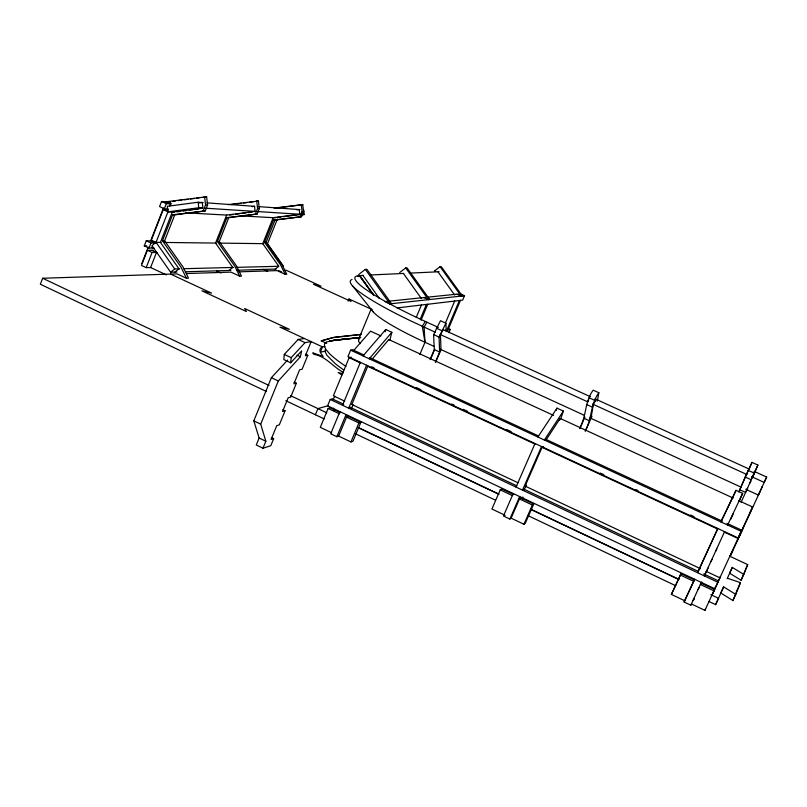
<?xml version="1.0" encoding="UTF-8"?>
<svg xmlns="http://www.w3.org/2000/svg" width="807" height="807" viewBox="0 0 807 807"><rect width="100%" height="100%" fill="white"/><g stroke="black" fill="none" stroke-linecap="round" stroke-linejoin="round"><path stroke-width="1.21" d="M325.332 349.411L325.241 351.973L326.855 355.221L335.198 363.614A105.626 18.198 22.9 0 0 343.752 369.959M522.694 499.331L522.896 497.001M304.37 338.496L298.187 339.444L284.286 354.404L283.822 359.559L290.722 362.797L301.667 350.863L300.386 356.795L278.314 380.965L260.701 424.149L265.846 441.247L263.001 448.228L256.273 444.99L259.128 438.019L253.812 420.851L271.374 377.696L287.595 360.093M290.722 362.797L291.206 357.652L305.026 342.632L311.149 341.654L305.379 355.746L307.81 355.292L302.08 369.293L299.619 369.798L293.889 383.809L296.361 383.244L290.661 397.165L288.16 397.79L282.561 411.479L285.073 410.793L279.303 424.885L276.761 425.622L271.091 439.482L273.654 438.685L270.769 445.716L263.001 448.228M579.628 428.537C586.558 416.452 584.621 401.614 593.175 390.144L598.844 392.727L597.392 401.018M585.166 431.089C592.066 419.004 590.371 404.206 598.844 392.727M585.428 430.898L590.966 418.339L593.337 404.408L595.969 399.253L595.566 401.593M385.171 331.768L385.736 329.508L391.839 332.302L389.821 340.211M556.225 410.36L556.991 408.13L563.367 411.056L560.663 418.843M559.422 420.487L560.139 418.419L545.814 440.319M169.833 205.967L170.62 203.939L165.899 201.79L206.632 196.807L207.591 205.028L205.281 210.899L172.597 214.793L162.449 240.748L164.608 240.779L183.128 267.147L188.535 278.173L186.447 278.254L176.995 273.866L42.63 278.254L40.35 284.246L266.522 391.556M153.996 248.072L148.992 248.042L144.282 245.863L146.249 240.799L151.262 240.869M170.267 202.093L161.551 201.488L159.564 206.582L164.315 208.751L168.078 208.973M141.871 263.465L148.256 247.063M163.468 208.035L150.677 240.859L155.368 243.028M153.461 250.291L147.378 250.281L141.467 265.442L146.178 267.631L151.04 267.52M168.239 209.941L163.216 209.649L151.323 240.153L156.054 242.332L161.057 242.393M148.992 248.042L150.97 242.978L156.013 243.038M164.315 208.751L166.303 203.646L171.306 203.979M146.178 267.631L152.089 252.47L156.931 252.46M176.894 272.04L170.62 272.221L151.978 245.631L156.054 242.332L167.957 211.817L167.311 206.31L198.119 202.234L203.142 202.597M164.608 240.779L174.736 214.894L205.281 210.899M203.233 210.778L205.543 204.887L204.575 196.636M252.046 206.642L254.528 206.32L255.113 211.384L226.636 215.086L215.55 243.068L232.759 267.46L228.966 270.476M217.436 241.555L219.282 241.586L236.451 265.907L241.464 276.085L239.689 276.155L234.655 265.957L217.436 241.555L226.928 217.608L257.161 214.026L259.319 208.62L258.432 201.034L228.169 204.635M219.282 241.586L228.744 217.708L257.161 214.026M255.416 213.926L257.574 208.499L256.687 200.893M264.525 242.241L266.108 242.271L282.127 264.847L286.788 274.289L285.254 274.35L280.574 264.888L264.525 242.241L273.432 220.029L301.546 216.7L303.573 211.686L302.766 204.645L275.126 207.924M266.108 242.271L274.995 220.109L301.546 216.7M732.938 600.579L735.792 594.406L723.627 586.85L720.802 592.994L732.938 600.579L737.719 588.626M741.078 580.223L743.782 574.392L732.282 567.402L729.609 573.192L741.078 580.223L747.686 564.597L729.679 556.184M735.792 594.406L740.473 582.664L727.46 578.246M743.782 574.392L747.686 564.597M277.386 219.07L267.5 243.704L283.428 266.169M300.043 216.619L302.08 211.585L301.263 204.524M358.026 276.408L358.843 274.42L365.329 269.387L366.923 269.336L391.476 303.694M348.13 301.132L349.007 298.993L371.886 309.454M315.396 414.748L317.928 408.604L328.378 405.639M343.721 404.257L332.333 398.89L330.224 399.465L327.602 405.81L714.831 588.797L712.036 595.021L720.52 576.491L719.894 577.822L706.216 571.376M364.078 355.05L352.669 349.754L350.631 350.147L347.978 356.553L738.234 537.987M340.443 412.67L330.234 407.838L328.126 408.453L320.298 427.357L331.647 432.764M351.176 357.259L349.138 357.672L333.362 395.803L344.76 401.17M360.063 343.681L358.671 341.321L358.55 339.475L371.079 309.212M339.908 411.631L330.709 433.793L336.852 436.718L338.658 436.093L346.536 417.158L348.574 416.513M342.541 405.275L360.376 362.313M336.852 436.718L346.082 414.546M366.6 365.208L348.715 408.191L350.763 407.575M351.812 404.489L367.689 366.297M350.944 441.943L358.863 422.979L360.86 422.313L352.972 441.197L350.944 441.943L337.326 435.457M416.251 317.363L421.496 304.844M420.225 319.249L426.439 304.421M421.052 320.187L427.73 304.269M419.781 354.636L424.996 342.249L424.109 327.148L426.893 322.195L438.332 327.41M430.04 359.67L434.297 349.582L433.591 334.602L440.471 320.702L445.928 323.183L446.19 331.536M435.387 362.131L439.644 352.044L439.038 337.094L445.928 323.183M445.535 322.77L454.724 300.981M430.908 358.409L434.711 349.391M446.866 330.083L459.365 300.497M448.006 329.871L460.474 300.355M435.77 362L441.015 349.582L440.43 334.602L443.204 329.629M448.884 332.716L450.256 329.458L448.137 328.489M460.242 293.798L464.519 295.725L462.663 300.103L397.105 307.921M745.214 477.008L739.797 489.768L745.577 492.421L757.884 465.054L751.993 462.371L748.25 470.39L745.214 477.008L751.115 479.701L754.152 473.084L748.25 470.39M749.199 468.917L751.993 462.371M700.789 584.298L701.747 582.059M707.063 570.448L708.032 568.168M513.867 494.641L501.722 488.901L500.249 489.839L491.917 509.015L505.172 515.33M513.232 493.531L503.437 516.006L509.863 519.072L511.113 518.144L519.496 498.938L520.898 497.959M516.036 487.095L535.041 443.517M749.713 483.443L750.651 481.305M752.981 475.948L754.848 471.661M753.143 475.938L757.884 465.054M509.863 519.072L519.678 496.577M541.537 446.533L522.492 490.131L523.894 489.183M510.7 517.953L523.955 524.257L532.378 505.031L533.73 504.022L520.485 497.768M533.73 504.022L525.337 523.178L523.955 524.257M579.89 428.346L584.904 416.926M709.05 601.528L715.617 604.645L723.627 586.85M727.147 578.71L732.282 567.402M732.574 497.98L735.994 490.323L742.662 493.38L739.212 501.026M684.8 600.791L671.394 594.416L681.047 573.656L694.444 579.991L684.104 602.012L690.832 605.21L691.468 603.969L704.914 610.364L705.59 608.902M681.047 573.656L671.394 594.416M684.104 602.012L694.545 579.214M717.786 528.474L697.541 572.677L698.257 571.376M699.649 568.289L717.635 529.019M745.769 489.304L758.378 495.084L766.65 477.048L754.071 471.308M738.788 491.977L748.957 468.978M690.832 605.21L701.293 582.402M724.595 531.642L704.299 575.865L704.985 574.544M693.193 600.388L694.181 598.229M698.136 589.604L699.134 587.456M711.078 561.45L712.107 559.221M715.789 551.151L716.818 548.911M741.018 502.358L747.242 488.951M746.646 490.343L747.686 488.084M740.907 532.206L738.566 537.321L752.578 506.988L738.849 500.673M750.248 512.062L752.578 506.988M730.708 555.085L732.706 550.727M740.927 532.983L743.368 527.687M704.914 610.364L714.538 589.483L701.142 583.148L700.405 584.49L713.892 590.865L714.538 589.483M726.986 523.339L741.825 530.219L714.831 588.797L715.476 587.425M766.65 477.048L764.179 482.415L751.579 476.665M715.617 604.645L718.543 598.3L710.876 594.678M738.173 587.637L740.473 582.664M705.116 574.352L706.579 571.205M697.914 572.234L699.861 568.047M742.026 530.592L742.48 529.624M730.607 555.387L730.123 556.437L762.282 486.641L761.899 487.458M737.79 539.782L738.254 538.783M739.474 536.141L739.928 535.162M738.788 536.806L738.012 538.491L724.323 532.126M741.825 530.219L741.28 531.369L350.631 350.147M758.378 495.084L758.772 494.237M759.316 493.057L759.71 492.22M742.662 493.38L727.621 525.034L728.217 523.914M730.617 519.375L733.21 513.918M735.994 490.323L720.812 521.877L721.428 520.767M721.65 520.495L732.585 497.788M590.966 418.339L591.995 416.301M587.667 401.825L588.727 399.768M693.344 600.327L694.474 598.118M523.894 490.182L525.972 486.167M750.349 482.172L750.772 481.375M351.64 407.747L353.284 404.852M332.696 400.03L334.905 396.197M425.259 321.428L422.293 326.3L424.996 342.249L434.156 346.445M563.367 411.056L544.382 440.027L545.693 439.27M537.876 437.011L556.991 408.13M371.795 359.599L388.813 339.565M391.839 332.302L369.263 358.782L371.23 358.369M358.55 339.475L359.67 338.163M363.039 355.897L385.736 329.508M353.264 351.005L370.564 331.163L380.864 335.904M170.62 272.221L174.715 268.943L179.709 268.812M174.907 272.1L178.983 268.832L160.422 242.393L172.274 212.049L202.91 208.024L202.264 202.527L198.583 203.021M275.248 269.084L278.798 266.29L262.759 243.653L273.159 217.688L299.78 214.269L299.236 209.558L296.815 209.87M399.667 272.574L405.689 267.934L407.031 267.894L429.717 299.518L427.871 298.691M458.043 294.03L462.33 295.957L441.247 266.663L440.087 266.703L434.479 271.001L435.649 270.94M526.487 485.168L525.105 486.096L542.032 447.36L543.343 446.584M337.175 339.676L326.351 341.976L324.545 343.812L324.444 346.395L326.089 349.683L329.508 353.658A108.531 18.41 22.9 0 0 345.991 366.418M326.724 343.409L321.277 340.877L332.867 337.558L361.183 334.461M445.333 330.366L450.256 329.458M325.302 351.206L320.389 352.104L322.518 346.929L324.959 346.506M342.087 338.859L344.549 338.456M321.277 340.877L334.542 337.286L361.556 334.34M173.031 201.276L175.523 200.943M178.014 200.61L181.746 200.116M184.228 199.783L187.96 199.289M190.452 198.956L194.184 198.461M196.676 198.129L199.168 197.796M202.9 197.301L206.632 196.807M163.216 209.649L167.957 211.817L198.764 207.762L202.527 208.004M176.854 211.848L180.516 211.373M182.967 211.051L186.629 210.566M189.07 210.244L192.742 209.77M195.183 209.447L198.855 208.963M231.216 204.605L234.928 204.121M237.409 203.798L241.111 203.303M243.593 202.981L247.305 202.496M249.777 202.164L253.489 201.679M255.96 201.357L258.432 201.034M274.209 208.357L302.766 204.645M229.682 215.025L233.394 214.551M235.866 214.228L239.568 213.744M242.039 213.421L245.742 212.947M248.213 212.624L251.925 212.14M277.144 217.466L280.765 216.992M283.176 216.69L300.073 214.511M301.858 214.864L304.259 214.551L303.725 209.891M329.76 340.907L359.972 337.538M389.398 303.926L464.519 295.725M333.19 340.332L360.275 337.387M329.801 340.897L360.759 337.528M388.086 301.263L425.41 297.4M427.902 297.147L456.51 294.192M363.422 275.338L356.502 276.065A106.373 13.628 22.9 0 0 414.062 316.193L426.893 322.195M370.968 274.975L403.682 273.432M409.966 273.129L439.119 271.747M186.518 273.553L230.903 272.11L239.689 276.155M238.872 271.848L277.063 270.597L285.254 274.35M284.074 270.375L286.263 270.295L321.035 286.203L313.439 284.225L351.045 301.425L349.007 298.993M185.691 271.767L230.913 270.416M237.187 270.224L276.125 269.054M183.461 268.721L233.445 267.44M235.937 267.379L278.425 266.3M144.282 245.863L146.793 245.883M164.82 242.443L216.155 243.078M219.918 243.119L263.738 243.664M172.597 214.793L174.736 214.894M226.928 217.608L228.744 217.708M273.432 220.029L274.995 220.109M167.957 211.817L174.413 212.17M185.439 212.786L226.646 215.086M240.375 215.852L275.338 217.809M205.039 208.166L255.284 211.404M257.796 211.565L304.259 214.551M205.543 204.887L207.591 205.028M257.574 208.499L259.319 208.62M302.08 211.585L303.573 211.686M206.915 202.87L254.689 206.33M258.462 206.602L299.952 209.618M342.834 373.57L338.143 372.582L341.835 374.932M456.923 294.141L461.231 296.078L440.087 266.703M423.806 297.571L428.436 299.659L405.689 267.934M168.058 201.942L170.882 203.223M384.959 301.586L389.963 303.866L365.329 269.387M442.912 329.498L590.482 396.751M595.052 398.84L749.491 469.22M161.551 201.488L166.303 203.646M436.305 328.146L441.762 330.638M589.211 397.871L594.89 400.464M435.558 332.373L410.914 320.974A109.207 14.294 22.9 0 1 352.034 279.474M440.138 334.461L587.839 401.906M592.419 403.994L747 474.566M433.591 334.602L439.038 337.094M586.346 404.408L592.015 407M278.617 270.547L281.683 271.949M439.886 349.068L584.238 415.252M589.967 417.875L741.189 487.206M263.163 269.336L267.692 271.404M434.297 349.582L439.644 352.044M584.107 418.329L589.665 420.881M388.863 339.586L553.562 415.393M560.431 418.551L733.129 498.04M216.478 270.94L220.967 273.018M146.249 240.799L150.97 242.978M151.524 247.194L153.401 248.062M151.797 250.291L156.487 252.46L150.596 267.531L166.403 274.884M147.378 250.281L152.089 252.47M369.788 357.693L538.683 436.022M545.532 439.2L722.416 521.221M371.745 366.822L374.034 367.881M416.311 387.531L420.881 389.66M451.738 404.004L454.018 405.064M463.168 409.31L467.737 411.439M506.584 429.495L511.164 431.624M600.297 473.053L603.717 474.637M635.714 489.516L638.004 490.575M690.57 515.007L694 516.601M170.57 274.077L211.595 293.153L201.891 290.823L246.377 311.512L244.672 308.526L289.36 329.306L279.979 327.148L322.518 346.929A102.398 17.734 22.9 0 0 320.893 353.335L323.163 356.512L312.773 352.82L313.762 354.303C325.897 356.169 332.807 366.832 343.187 372.279M349.138 357.672L360.547 362.979M367.387 366.156L535.021 444.102M541.87 447.29L717.484 528.948M298.187 339.444L305.026 342.632M305.56 354.243L307.81 355.292M296.986 355.201L300.386 356.795M284.286 354.404L291.206 357.652M351.61 404.398L518.074 482.788M524.923 486.006L700.516 568.693M349.421 406.95L516.863 485.875M523.703 489.092L697.974 571.245M703.674 573.928L718.482 580.909L717.847 582.261L330.224 399.465M294.121 382.195L296.361 383.244M271.374 377.696L278.314 380.965M347.242 415.877L360.86 422.313M328.126 408.453L339.515 413.83M346.344 417.058L358.863 422.979M500.249 489.839L512.435 495.609M519.083 498.746L532.378 505.031M680.271 574.967L693.717 581.322M357.915 427.347L499.109 494.207M530.986 509.298L679.01 579.386M42.63 278.254L269.013 385.443M290.621 395.682L326.774 412.801M358.328 427.74L498.08 493.914M530.502 509.267L678.606 579.396M285.839 400.726L324.232 418.944M355.756 433.904L495.377 500.148M527.768 515.512L675.721 585.721M282.853 409.734L285.073 410.793M253.812 420.851L260.701 424.149M271.434 437.616L273.654 438.685M259.128 438.019L265.846 441.247M352.397 285.708L373.238 311.895M359.256 275.591L373.348 294.848M437.959 271.798L454.674 295.049M403.399 273.442L421.385 298.54M362.878 275.369L379.461 298.6M162.449 240.748L181.02 267.198L186.447 278.254M156.054 242.332L174.715 268.943M333.523 408.181L333.987 410.571M198.119 202.234L198.764 207.762M424.996 342.249A79.147 11.116 22.9 0 1 371.765 309.717M373.47 294.827L359.65 275.52L373.439 294.837"/></g></svg>
